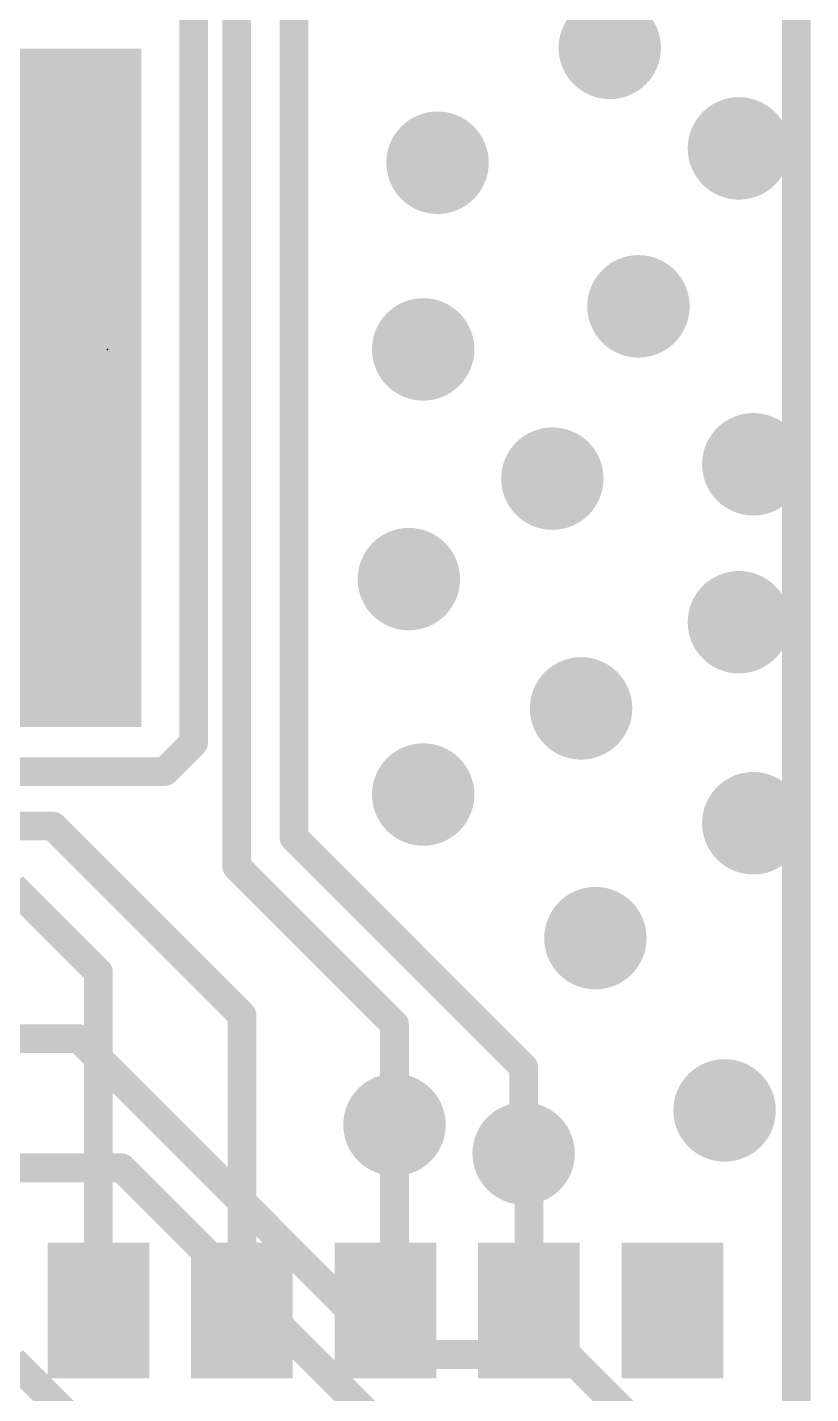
# Model space of a CAD drawing. Extents: x -6.8 to 60.3, y -8.9 to 34.9.
# Drawn here: x 37.64 to 44.58, y 2.19 to 14.28 of the extents above; entities that cross this region are included whole.
import ezdxf

# ---------------------------------------------------------------- set-up
doc = ezdxf.new("R2010")
doc.units = 0
for name, color, linetype in [('1', 12, 'CONTINUOUS'), ('16', 132, 'CONTINUOUS'), ('18', 110, 'CONTINUOUS'), ('23', 40, 'CONTINUOUS')]:
    doc.layers.add(name, color=color, linetype=linetype)

# ---------------------------------------------------------------- blocks, each defined once
blk = doc.blocks.new('RECT')
blk.add_solid([(-0.5, -0.5), (0.5, -0.5), (-0.5, 0.5), (0.5, 0.5)])
blk = doc.blocks.new('ROUNDV')
at = {"const_width": 0.5}
blk.add_lwpolyline([(0, -0.25, 1), (0, 0.25, 1), (0, -0.25)], format="xyb", dxfattribs=at)

msp = doc.modelspace()

# ---------------------------------------------------------------- linework, layer by layer
at = {"layer": '1', "const_width": 0.254}
for points in [[(44.45, 0), (44.45, 22.86)], [(39.116, 17.78), (39.116, 7.9502)], [(38.862, 7.6962), (39.116, 7.9502)], [(38.862, 7.6962), (32.1818, 7.6962)], [(31.9024, 7.2136), (37.8714, 7.2136)], [(37.8714, 7.2136), (39.544, 5.541)], [(37.5158, 6.6802), (38.274, 5.922)], [(38.274, 5.922), (38.274, 2.93)], [(39.544, 5.541), (39.544, 2.93)], [(40.894, 4.572), (40.894, 3.01)], [(42.037, 4.318), (42.084, 4.271)], [(42.084, 4.271), (42.084, 2.93)], [(40.894, 3.01), (40.814, 2.93)]]:
    msp.add_lwpolyline(points, dxfattribs=at)
at = {"layer": '1', "const_width": 0.127}
for points in [[(39.0525, 7.9502, 1), (39.1795, 7.9502)], [(39.1609, 7.9053, 1), (39.0711, 7.9951)], [(38.8171, 7.7411, 1), (38.9069, 7.6513)], [(38.862, 7.6327, 1), (38.862, 7.7597)], [(37.9163, 7.2585, 1), (37.8265, 7.1687)], [(37.8714, 7.1501, 1), (37.8714, 7.2771)], [(38.3375, 5.922, 1), (38.2105, 5.922)], [(38.2291, 5.8771, 1), (38.3189, 5.9669)], [(39.6075, 5.541, 1), (39.4805, 5.541)], [(39.4991, 5.4961, 1), (39.5889, 5.5859)], [(40.9575, 4.572, 1), (40.8305, 4.572)], [(42.0819, 4.3629, 1), (41.9921, 4.2731)], [(42.1475, 4.271, 1), (42.0205, 4.271)], [(42.0391, 4.2261, 1), (42.1289, 4.3159)], [(40.7691, 2.9749, 1), (40.8589, 2.8851)], [(40.8305, 3.01, 1), (40.9575, 3.01)], [(40.9389, 2.9651, 1), (40.8491, 3.0549)], [(38.2105, 2.93, 1), (38.3375, 2.93)], [(39.4805, 2.93, 1), (39.6075, 2.93)], [(42.0205, 2.93, 1), (42.1475, 2.93)]]:
    msp.add_lwpolyline(points, format="xyb", dxfattribs=at)
at = {"layer": '16', "const_width": 0.254}
for points in [[(44.45, 0), (44.45, 22.86)], [(39.497, 15.367), (39.497, 6.858)], [(40.005, 15.113), (40.005, 7.112)], [(40.005, 7.112), (42.037, 5.08)], [(39.497, 6.858), (40.894, 5.461)], [(40.894, 5.461), (40.894, 4.572)], [(37.084, 5.334), (38.1, 5.334)], [(38.1, 5.334), (40.894, 2.54)], [(42.037, 5.08), (42.037, 4.318)], [(35.306, 4.191), (38.481, 4.191)], [(38.481, 4.191), (41.148, 1.524)], [(40.894, 2.54), (42.418, 2.54)], [(42.418, 2.54), (43.688, 1.27)], [(37.5158, 2.4892), (38.735, 1.27)]]:
    msp.add_lwpolyline(points, dxfattribs=at)
at = {"layer": '16', "const_width": 0.127}
for points in [[(40.0499, 7.1569, 1), (39.9601, 7.0671)], [(39.9415, 7.112, 1), (40.0685, 7.112)], [(39.5419, 6.9029, 1), (39.4521, 6.8131)], [(39.4335, 6.858, 1), (39.5605, 6.858)], [(40.9575, 5.461, 1), (40.8305, 5.461)], [(40.8491, 5.4161, 1), (40.9389, 5.5059)], [(38.1449, 5.3789, 1), (38.0551, 5.2891)], [(38.1, 5.2705, 1), (38.1, 5.3975)], [(42.1005, 5.08, 1), (41.9735, 5.08)], [(41.9921, 5.0351, 1), (42.0819, 5.1249)], [(40.8305, 4.572, 1), (40.9575, 4.572)], [(41.9735, 4.318, 1), (42.1005, 4.318)], [(38.5259, 4.2359, 1), (38.4361, 4.1461)], [(38.481, 4.1275, 1), (38.481, 4.2545)], [(40.894, 2.6035, 1), (40.894, 2.4765)], [(42.4629, 2.5849, 1), (42.3731, 2.4951)], [(42.418, 2.4765, 1), (42.418, 2.6035)], [(40.8491, 2.4951, 1), (40.9389, 2.5849)]]:
    msp.add_lwpolyline(points, format="xyb", dxfattribs=at)
at = {"layer": '23'}
msp.add_point((38.354, 11.43), dxfattribs=at)

# ---------------------------------------------------------------- block references
at = {"layer": '1', "rotation": 270}
for p, xscale, yscale in [((35.654, 11.09), 6, 6), ((38.274, 2.93), 1.2, 0.9), ((39.544, 2.93), 1.2, 0.9), ((40.814, 2.93), 1.2, 0.9), ((42.084, 2.93), 1.2, 0.9), ((43.354, 2.93), 1.2, 0.9)]:
    msp.add_blockref('RECT', p, dxfattribs=dict(at, xscale=xscale, yscale=yscale))
at = {"layer": '18', "xscale": 0.9064, "yscale": 0.9064}
for p in [(42.799, 14.097), (42.799, 14.097), (38.1, 13.462), (38.1, 13.462), (43.942, 13.208), (43.942, 13.208), (41.275, 13.081), (41.275, 13.081), (43.053, 11.811), (43.053, 11.811), (41.148, 11.43), (41.148, 11.43), (38.1, 10.922), (38.1, 10.922), (44.069, 10.414), (44.069, 10.414), (42.291, 10.287), (42.291, 10.287), (41.021, 9.398), (41.021, 9.398), (43.942, 9.017), (43.942, 9.017), (37.973, 8.636), (37.973, 8.636), (42.545, 8.255), (42.545, 8.255), (41.148, 7.493), (41.148, 7.493), (44.069, 7.239), (44.069, 7.239), (42.672, 6.223), (42.672, 6.223), (43.815, 4.699), (43.815, 4.699), (40.894, 4.572), (40.894, 4.572), (42.037, 4.318), (42.037, 4.318)]:
    msp.add_blockref('ROUNDV', p, dxfattribs=at)

doc.saveas('drawing.dxf')
